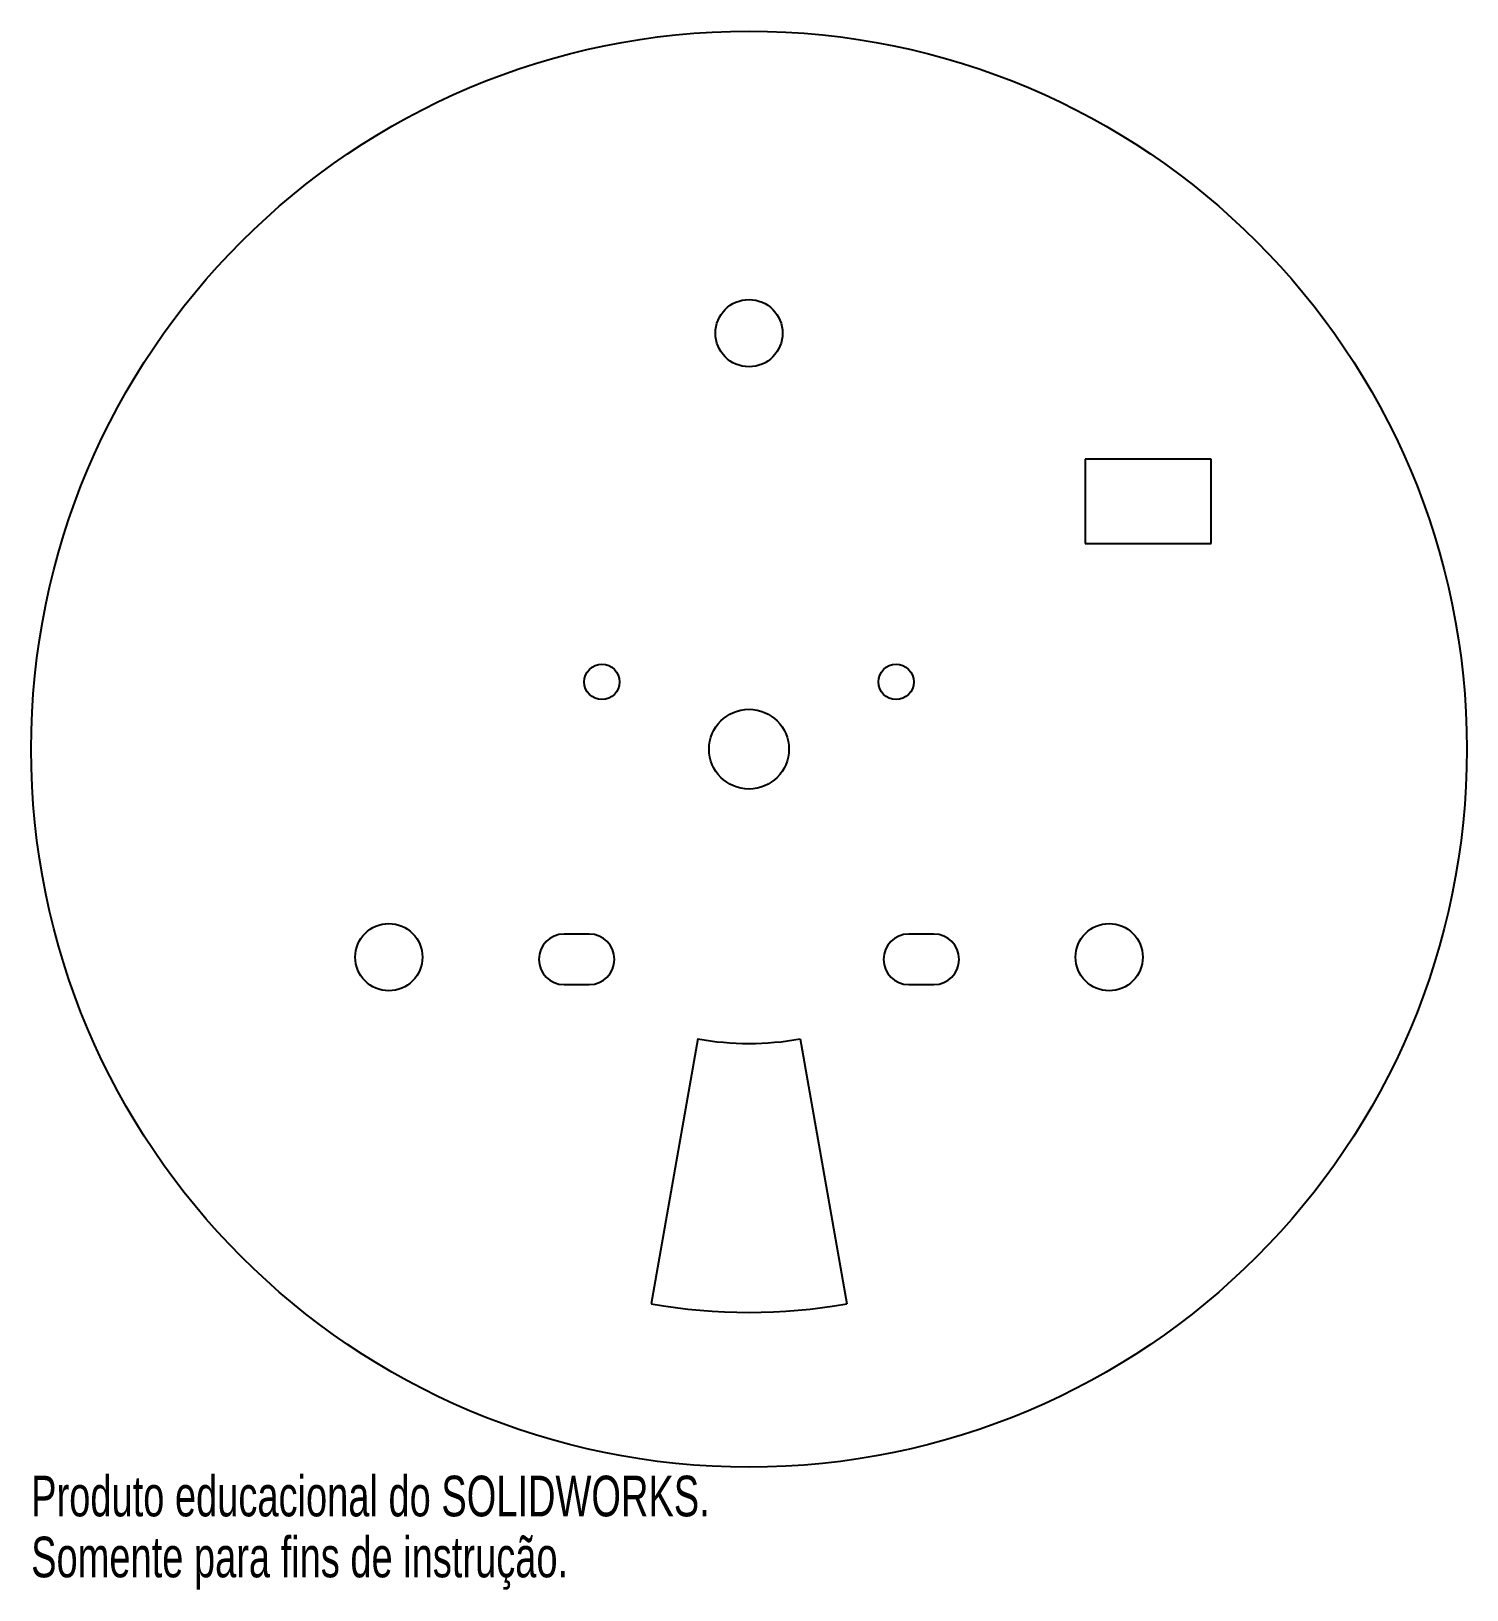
# Model space of a CAD drawing. Header units: millimetres. Extents: x -85 to 85, y -100 to 85.
import ezdxf

# ---------------------------------------------------------------- set-up
doc = ezdxf.new("R2010")
doc.units = ezdxf.units.MM
doc.styles.add('SLDTEXTSTYLE0', font='TXT', dxfattribs={"width": 0.7})

msp = doc.modelspace()

# ---------------------------------------------------------------- linework, layer by layer
at = {"color": 7, "linetype": 'Continuous', "lineweight": 25}
for p, q in [((40, 34.48), (40, 24.48)), ((55, 34.48), (40, 34.48)), ((55, 24.48), (55, 34.48)), ((40, 24.48), (55, 24.48)), ((-19, -22), (-22, -22)), ((22, -22), (19, -22)), ((-22, -28), (-19, -28)), ((19, -28), (22, -28)), ((-6.08, -34.47), (-11.63, -65.98)), ((6.08, -34.47), (11.63, -65.98))]:
    msp.add_line(p, q, dxfattribs=at)
for centre, radius in [((0, 0), 85.4), ((0, 49.48), 4), ((-17.5, 8), 2.1), ((17.5, 8), 2.1), ((0, 0), 4.75), ((-42.85, -24.74), 4), ((42.85, -24.74), 4)]:
    msp.add_circle(centre, radius, dxfattribs=at)
for centre, radius, start, end in [((-22, -25), 3, 90, 270), ((-19, -25), 3, 270, 90), ((19, -25), 3, 90, 270), ((22, -25), 3, 270, 90), ((0, 0), 35, 260, 280), ((0, 0), 67, 260, 280)]:
    msp.add_arc(centre, radius, start, end, dxfattribs=at)

# ---------------------------------------------------------------- texts
at = {"color": 7, "linetype": 'Continuous', "char_height": 4.8336, "attachment_point": 1, "style": 'SLDTEXTSTYLE0'}
for s, insert in [('Produto educacional do SOLIDWORKS.', (-85.4, -86.42)), ('Somente para fins de instrução.', (-85.4, -93.67))]:
    msp.add_mtext(s, dxfattribs=dict(at, insert=insert))

doc.saveas('drawing.dxf')
